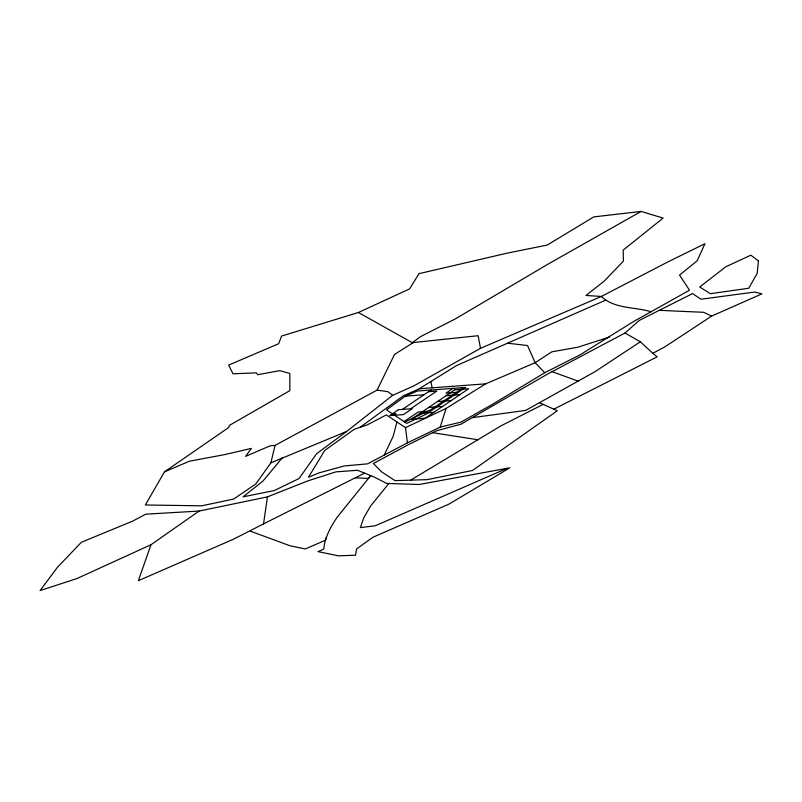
<?xml version="1.0" encoding="UTF-8"?>
<svg xmlns="http://www.w3.org/2000/svg" width="802" height="802" viewBox="0 0 802 802"><rect width="100%" height="100%" fill="white"/><g stroke="black" fill="none" stroke-linecap="round" stroke-linejoin="round"><path stroke-width="1.2" d="M267.437 496.899L199.086 511.064L150.997 544.728L138.355 580.688L233.222 539.315L263.537 523.896L267.437 496.899L307.567 480.989L335.918 471.867L357.492 470.283L373.682 476.799L386.704 483.416L419.115 484.498L509.821 467.807L449.05 504.077L373.01 537.21L356.609 548.919L355.497 555.255L338.324 555.816L318.023 551.606L323.737 549.109C324.91 537.22 330.775 526.483 337.462 516.829L370.714 475.616L368.619 478.413L355.256 477.832M396.96 421.982L393.16 436.308L384.268 455.055M270.875 462.844L275.056 445.411L377.08 390.113L394.514 354.444L413.341 342.564L412.268 342.665L358.414 312.499L281.562 336.068L278.675 343.697L228.69 365.09L232.991 373.802L256.53 372.85L257.572 374.714L279.838 370.654L289.793 373.441L289.883 390.614L229.663 425.26L228.54 427.606L164.46 471.867L145.373 504.979L201.663 505.821L233.653 499.055L255.798 483.977L270.875 462.844L346.624 431.456L392.679 395.326L413.902 385.852L480.498 348.309L601.37 296.469L667.936 261.883L704.948 243.708L697.118 260.881L679.525 275.076L689.519 290.204L633.48 321.572L579.976 354.915L544.758 372.719L492.909 404.068L460.919 422.143L440.208 427.105L407.426 442.844L367.617 463.847L344.359 465.942L319.296 472.809L308.469 477.22L324.71 450.503L354.253 429.291L367.356 424.849L386.343 414.895L405.471 427.656L407.426 442.844M440.208 427.105L446.092 408.459L485.671 383.847L535.165 362.715L551.776 351.837L577.881 347.206L609.46 337.071M326.324 537.551L325.492 540.187L305.331 548.969L290.134 545.811L250.274 531.124M388.83 483.486L370.384 506.333L363.767 517.851L360.339 527.596L375.296 525.771L507.275 468.268M282.474 457.601L262.906 481.09L243.096 496.839L274.274 490.543L299.096 478.503L316.569 453.762L346.624 431.456M625.019 333.01L639.254 320.419L692.557 293.572L700.958 299.236L754.722 292.028L761.9 293.883L711.615 316.108L664.868 346.865L652.828 353.301L640.337 341.792L625.019 333.01L547.235 374.253L460.95 424.198L436.549 430.764L408.609 444.539L373.381 463.506L381.722 471.937L395.045 480.649L427.125 479.646L472.518 470.483L557.31 410.774L539.475 402.724M360.058 427.316L403.486 395.707L419.566 388.749M394.133 414.975L396.088 413.662L392.549 413.922M402.333 409.431L431.005 390.013M410.604 408.82L436.749 391.105L428.468 391.717M404.038 421.581L418.153 412.027L427.446 411.336M453.07 388.368L446.032 393.13L456.418 392.368M463.456 387.597L430.654 409.812L404.749 422.063M640.337 341.792L594.954 371.707L525.631 410.423L472.578 417.621M410.855 480.047L501.34 425.651L543.365 404.278M651.064 311.737C634.983 306.855 614.121 308.94 601.37 296.469L586.011 295.457L604.036 281.281L623.435 261.101L623.164 250.134L663.114 218.074L641.079 211.427L548.017 264.139L455.356 318.895L420.729 336.529L412.268 342.665L478.152 335.707L480.498 348.309M553.581 409.291L657.169 356.84L652.828 353.301M263.537 523.896L364.549 473.17M405.471 427.656L446.092 408.459M485.671 383.847L419.195 388.78L456.498 365.582L605.841 300.078M358.414 312.499L409.611 288.9L419.005 273.652L507.165 253.151L547.275 245.041L593.771 216.901L641.079 211.427M150.997 544.728L76.942 578.553L40.1 590.573L57.303 567.485L81.363 542.262L132.641 521.14L145.784 514.182L199.086 511.064M164.46 471.867L189.402 461.22L224.841 454.574L251.387 448.388L245.653 456.338L270.184 445.822L275.056 445.411M405.491 396.138L423.967 394.774M446.153 395.667L459.947 394.644M437.441 401.571L451.235 400.549M428.729 407.466L442.524 406.444M420.017 413.371L433.802 412.348M659.866 310.364L703.725 312.309L711.615 316.108M507.947 343.236L527.515 345.522L535.165 362.715L544.758 372.719M377.08 390.113L387.897 391.657L392.679 395.326M432.649 432.699L477.992 439.757M552.107 371.677L578.222 381.171M430.864 381.531L432.138 387.817M758.441 260.911L757.208 273.251L748.797 288.229L710.422 293.702L699.685 287.016L725.92 266.705L750.842 255.176L758.441 260.911M405.2 396.268L386.504 409.882L406.724 423.376L425.782 414.373L465.531 387.446L417.341 391.025L405.2 396.268M398.383 409.722L389.672 415.626L403.466 414.604L412.178 408.699L398.383 409.722M454.874 389.762L411.296 419.276L425.09 418.253L468.659 388.739L454.874 389.762"/></g></svg>
